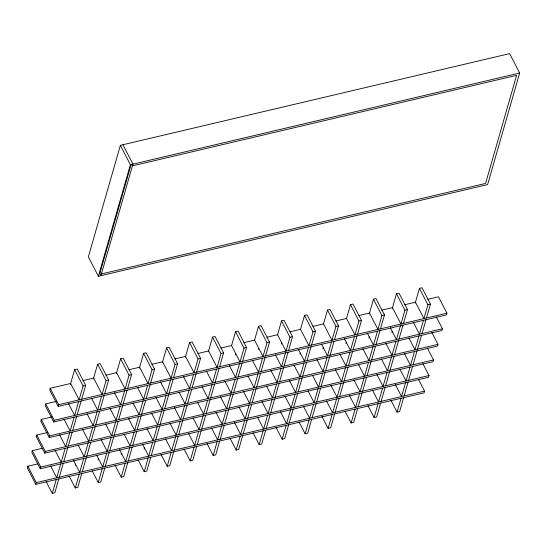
<?xml version="1.0" encoding="UTF-8"?>
<svg xmlns="http://www.w3.org/2000/svg" width="547" height="547" viewBox="0 0 547 547"><rect width="100%" height="100%" fill="white"/><g stroke="black" fill="none" stroke-linecap="round" stroke-linejoin="round"><path stroke-width="0.82" d="M37.654 463.924L27.849 466.235L27.35 467.965L35.808 484.348L424.055 392.862L424.547 391.132L418.4 379.215M42.133 448.335L32.321 450.646L31.822 452.376L40.28 468.758L428.527 377.273L429.026 375.543L422.872 363.625M47.418 432.554L36.793 435.056L36.3 436.786L44.751 453.169L432.998 361.683L433.498 359.953L427.344 348.036M51.897 416.964L41.271 419.467L40.772 421.197L49.23 437.579L437.477 346.094L437.969 344.364L431.822 332.453M56.368 401.375L45.743 403.877L45.244 405.607L53.702 421.99L441.949 330.511L442.448 328.774L436.294 316.863M81.66 399.255L85.64 385.396L77.182 369.013L74.631 369.615L83.082 385.997L79.11 399.857L70.652 383.474L50.215 388.288L49.722 390.018L58.173 406.4L446.42 314.922L446.92 313.185L438.462 296.802L427.836 299.305M120.367 145.338L88.354 256.885L98.371 276.283L487.637 184.558L519.65 73.011L509.64 53.613L120.367 145.338L130.384 164.736L98.371 276.283M35.808 484.348L36.3 482.618L27.849 466.235M40.28 468.758L40.779 467.029L32.321 450.646M44.751 453.169L45.251 451.439L36.793 435.056M49.23 437.579L49.722 435.85L41.271 419.467M53.702 421.99L54.201 420.26L45.743 403.877M58.173 406.4L58.673 404.671L50.215 388.288M131.095 164.531L100.306 271.791L101.421 273.951L485.579 183.43L516.6 75.342L132.442 165.864L131.697 164.428M70.392 384.37L74.631 369.615M58.796 478.933L54.816 492.785L52.266 493.387L56.238 479.534M60.717 463.945L56.738 477.798L50.584 465.887M65.189 448.355L61.209 462.208L55.062 450.297M69.66 432.766L65.688 446.625L59.534 434.708M74.139 417.176L70.16 431.036L64.006 419.118M78.611 401.587L74.631 415.447L68.484 403.529M59.288 477.196L63.267 463.343M63.767 461.606L67.739 447.754M68.238 446.024L72.218 432.164M72.71 430.434L76.689 416.575M77.189 414.845L81.161 400.985M93.38 378.955L97.619 364.199L100.169 363.598L108.627 379.98L104.648 393.84M75.165 465.347L75.5 464.191M81.783 473.511L77.804 487.37L75.254 487.972L79.226 474.119M83.705 458.53L79.725 472.382L73.578 460.471M88.176 442.94L84.197 456.793L78.05 444.882M92.648 427.351L88.676 441.203L82.522 429.292M97.127 411.761L93.147 425.614L87 413.703M101.598 396.172L97.619 410.031L91.472 398.113M97.619 364.199L106.07 380.582L102.098 394.442L93.64 378.059L83.014 380.562M82.282 471.781L86.255 457.928M86.754 456.191L90.734 442.338M91.226 440.602L95.205 426.749M95.704 425.012L99.677 411.159M100.176 409.423L104.156 395.57M116.367 373.539L120.607 358.784L123.157 358.182L131.615 374.565L127.636 388.418M98.152 459.931L98.487 458.776M104.771 468.095L100.792 481.955L98.241 482.557L102.214 468.697M106.692 453.107L102.713 466.967L96.566 455.049M111.164 437.518L107.185 451.378L101.038 439.46M115.636 421.935L111.663 435.788L105.509 423.877M120.114 406.346L116.135 420.199L109.988 408.288M124.586 390.756L120.607 404.609L114.46 392.698M120.607 358.784L129.058 375.167L125.085 389.02L116.627 372.637L106.002 375.146M105.27 466.365L109.243 452.506M109.742 450.776L113.721 436.916M114.214 435.186L118.193 421.334M118.692 419.597L122.665 405.744M123.164 404.007L127.143 390.155M139.355 368.124L143.594 353.369L146.145 352.76L154.603 369.15L150.623 383.003M121.14 454.516L121.475 453.36M127.759 462.68L123.779 476.54L121.229 477.141L125.201 463.282M129.68 447.692L125.701 461.552L119.554 449.634M134.152 432.103L130.172 445.962L124.025 434.044M138.623 416.513L134.651 430.373L128.497 418.455M143.102 400.924L139.123 414.783L132.976 402.865M147.574 385.334L143.594 399.194L137.447 387.276M143.594 353.369L152.045 369.751L148.073 383.604L139.615 367.222L128.989 369.724M128.258 460.95L132.23 447.09M132.73 445.361L136.709 431.501M137.201 429.771L141.181 415.911M141.68 414.182L145.652 400.322M146.152 398.592L150.131 384.732M162.343 362.702L166.582 347.947L169.132 347.345L177.59 363.728L173.611 377.587M144.128 449.094L144.463 447.945M150.746 457.265L146.767 471.117L144.217 471.719L148.196 457.866M152.668 442.277L148.688 456.136L142.541 444.219M157.139 426.687L153.167 440.547L147.013 428.629M161.618 411.098L157.639 424.957L151.485 413.04M166.09 395.508L162.11 409.368L155.963 397.45M170.561 379.919L166.589 393.778L160.435 381.861M166.582 347.947L175.04 364.329L171.061 378.189L162.603 361.806L151.977 364.309M151.245 455.535L155.218 441.675M155.717 439.945L159.697 426.086M160.189 424.356L164.168 410.496M164.668 408.766L168.64 394.907M169.139 393.177L173.119 379.317M185.337 357.287L189.57 342.531L192.12 341.93L200.578 358.312L196.605 372.172M173.734 451.849L169.761 465.702L167.204 466.304L171.184 452.451M175.655 436.862L171.676 450.714L165.529 438.803M180.127 421.272L176.155 435.125L170.001 423.214M184.606 405.683L180.626 419.535L174.479 407.624M189.077 390.093L185.098 403.953L178.951 392.035M193.549 374.504L189.577 388.363L183.423 376.445M189.57 342.531L198.028 358.914L194.048 372.774L185.59 356.391L174.965 358.894M174.233 450.113L178.213 436.26M178.705 434.523L182.684 420.67M183.183 418.934L187.156 405.081M187.655 403.351L191.635 389.491M192.127 387.761L196.106 373.902M208.557 351.051L212.557 337.116L215.115 336.514L223.566 352.897L219.593 366.75M196.722 446.427L192.749 460.287L190.192 460.889L194.171 447.029M198.643 431.439L194.664 445.299L188.517 433.388M203.115 415.857L199.142 429.71L192.988 417.799M207.593 400.267L203.614 414.12L197.467 402.209M212.065 384.678L208.086 398.531L201.939 386.62M216.537 369.088L212.564 382.941L206.41 371.03M212.557 337.116L221.015 353.499L217.036 367.352L208.578 350.969L197.952 353.478M197.221 444.697L201.2 430.838M201.693 429.108L205.672 415.255M206.171 413.518L210.144 399.666M210.643 397.929L214.622 384.076M215.115 382.339L219.094 368.487M231.545 345.636L235.545 331.701L238.102 331.099L246.553 347.482L242.581 361.335M235.463 354.9L235.798 353.745M219.709 441.012L215.737 454.872L213.18 455.473L217.159 441.614M221.631 426.024L217.651 439.884L211.504 427.966M226.102 410.435L222.13 424.294L215.976 412.376M230.581 394.845L226.602 408.705L220.455 396.787M235.053 379.262L231.073 393.115L224.926 381.204M239.524 363.673L235.552 377.526L229.398 365.615M235.545 331.701L244.003 348.083L240.024 361.936L231.566 345.554L220.94 348.056M220.209 439.282L224.188 425.422M224.68 423.693L228.66 409.833M229.159 408.103L233.131 394.243M233.631 392.514L237.61 378.654M238.102 376.924L242.082 363.071M254.533 340.22L258.533 326.279L261.09 325.677L269.541 342.06L265.568 355.919M258.451 349.485L258.786 348.33M242.697 435.597L238.724 449.456L236.167 450.058L240.147 436.198M244.618 420.609L240.646 434.468L234.492 422.551M249.097 405.019L245.118 418.879L238.964 406.961M253.569 389.43L249.589 403.289L243.442 391.372M258.04 373.84L254.068 387.7L247.914 375.782M262.519 358.251L258.54 372.11L252.386 360.193M258.533 326.279L266.991 342.661L263.011 356.521L254.56 340.138L243.935 342.641M243.196 433.867L247.176 420.007M247.668 418.277L251.647 404.418M252.146 402.688L256.119 388.828M256.618 387.098L260.598 373.239M261.09 371.509L265.069 357.649M277.52 334.798L281.52 320.863L284.078 320.262L292.529 336.644L288.556 350.504M281.438 344.07L281.773 342.914M265.692 430.181L261.712 444.034L259.155 444.636L263.134 430.783M267.606 415.194L263.633 429.046L257.48 417.135M272.085 399.604L268.105 413.464L261.958 401.546M276.556 384.015L272.577 397.874L266.43 385.956M281.028 368.425L277.055 382.285L270.902 370.367M285.507 352.836L281.527 366.695L275.38 354.777M281.52 320.863L289.978 337.246L285.999 351.106L277.548 334.723L266.922 337.225M266.184 428.445L270.163 414.592M270.662 412.855L274.635 399.002M275.134 397.272L279.107 383.413M279.606 381.683L283.585 367.823M284.084 366.093L288.057 352.234M300.508 329.383L304.508 315.448L307.065 314.846L315.523 331.229L311.544 345.089M299.954 354.237L300.289 353.088M288.679 424.766L284.7 438.619L282.143 439.22L286.122 425.368M290.594 409.778L286.621 423.631L280.467 411.72M295.072 394.189L291.093 408.041L284.946 396.131M299.544 378.599L295.565 392.452L289.418 380.541M304.016 363.01L300.043 376.862L293.889 364.952M308.494 347.42L304.515 361.28L298.368 349.362M304.508 315.448L312.966 331.831L308.987 345.69L300.535 329.308L289.91 331.81M289.172 423.029L293.151 409.177M293.65 407.44L297.623 393.587M298.122 391.85L302.101 377.998M302.594 376.261L306.573 362.408M307.072 360.671L311.045 346.819M327.496 310.033L335.954 326.415L331.974 340.268L323.523 323.886L327.496 310.033L330.053 309.431L338.511 325.814L334.532 339.666M322.942 348.822L323.277 347.666M311.667 419.344L307.688 433.203L305.13 433.805L309.11 419.946M313.581 404.356L309.609 418.216L303.455 406.298M318.06 388.767L314.081 402.626L307.934 390.715M322.532 373.184L318.552 387.037L312.788 375.864M327.003 357.594L323.031 371.447L316.877 359.536M331.482 342.005L327.503 355.858L321.356 343.947M312.159 417.614L316.139 403.754M316.638 402.024L320.61 388.165M321.11 386.435L325.089 372.582M325.581 370.845L329.561 356.993M330.06 355.256L334.032 341.403M346.49 318.552L350.483 304.617L353.041 304.016L361.499 320.398L357.519 334.251M345.93 343.407L346.265 342.251M334.655 413.929L330.675 427.788L328.125 428.39L332.097 414.53M336.576 398.941L332.597 412.8L326.443 400.883M341.048 383.351L337.068 397.211L330.921 385.293M345.519 367.762L341.547 381.621L335.393 369.704M349.998 352.172L346.019 366.032L339.865 354.114M354.47 336.583L350.49 350.442L344.343 338.531M350.483 304.617L358.941 321L354.969 334.853L346.511 318.47L335.885 320.973M335.147 412.199L339.126 398.339M339.625 396.609L343.598 382.75M344.097 381.02L348.077 367.16M348.569 365.43L352.548 351.571M353.047 349.841L357.02 335.981M369.239 313.951L373.478 299.195L376.028 298.594L384.486 314.976L380.507 328.836M368.917 337.991L369.252 336.836M357.642 408.513L353.663 422.366L351.112 422.968L355.085 409.115M359.564 393.525L355.584 407.385L349.437 395.467M364.035 377.936L360.056 391.796L353.909 379.878M368.507 362.346L364.534 376.206L358.381 364.288M372.986 346.757L369.006 360.617L362.859 348.699M377.457 331.167L373.478 345.027L367.331 333.109M373.478 299.195L381.929 315.578L377.956 329.438L369.498 313.055L358.873 315.557M358.141 406.783L362.114 392.924M362.613 391.194L366.586 377.334M367.085 375.604L371.064 361.745M371.563 360.015L375.536 346.155M376.035 344.425L380.008 330.566M392.226 308.535L396.466 293.78L399.016 293.178L407.474 309.561L403.495 323.421M391.912 332.576L392.24 331.42M380.63 403.098L376.651 416.951L374.1 417.552L378.073 403.7M382.551 388.11L378.572 401.963L372.425 390.052M387.023 372.521L383.044 386.373L376.897 374.463M391.495 356.931L387.522 370.784L381.368 358.873M395.973 341.342L391.994 355.201L385.847 343.284M400.445 325.752L396.466 339.612L390.319 327.694M396.466 293.78L404.917 310.163L400.944 324.022L392.486 307.64L381.861 310.142M381.129 401.361L385.102 387.508M385.601 385.772L389.58 371.919M390.073 370.182L394.052 356.329M394.551 354.6L398.524 340.74M399.023 339.01L403.002 325.15M415.214 303.12L419.453 288.365L422.004 287.763L430.462 304.146L426.482 317.998M403.618 397.676L399.638 411.535L397.088 412.137L401.06 398.278M405.539 382.695L401.56 396.548L395.413 384.637M410.011 367.105L406.031 380.958L399.884 369.047M414.482 351.516L410.51 365.369L404.356 353.458M418.961 335.926L414.982 349.779L408.835 337.868M423.433 320.337L419.453 334.19L413.306 322.279M419.453 288.365L427.904 304.747L423.932 318.607L415.474 302.217L404.848 304.727M404.117 395.946L408.089 382.086M408.588 380.356L412.568 366.504M413.06 364.767L417.04 350.914M417.539 349.177L421.511 335.325M422.011 333.588L425.99 319.735M130.384 164.736L519.65 73.011M312.898 326.395L323.523 323.886M83.082 385.997L85.64 385.396M106.07 380.582L108.627 379.98M129.058 375.167L131.615 374.565M152.045 369.751L154.603 369.15M175.04 364.329L177.59 363.728M198.028 358.914L200.578 358.312M221.015 353.499L223.566 352.897M244.003 348.083L246.553 347.482M266.991 342.661L269.541 342.06M289.978 337.246L292.529 336.644M312.966 331.831L315.523 331.229M335.954 326.415L338.511 325.814M358.941 321L361.499 320.398M381.929 315.578L384.486 314.976M404.917 310.163L407.474 309.561M427.904 304.747L430.462 304.146M58.673 404.671L446.92 313.185M54.201 420.26L442.448 328.774M49.722 435.85L437.969 344.364M45.251 451.439L433.498 359.953M40.779 467.029L429.026 375.543M36.3 482.618L424.547 391.132M390.934 400.219L397.088 412.137M367.946 405.642L374.1 417.552M344.959 411.057L351.112 422.968M321.971 416.472L328.125 428.39M298.983 421.887L305.13 433.805M275.996 427.31L282.143 439.22M122.925 144.736L132.935 164.134L100.921 275.681L99.383 272.7M253.008 432.725L259.155 444.636M230.02 438.14L236.167 450.058M207.033 443.555L213.18 455.473M184.045 448.971L190.192 460.889M161.057 454.393L167.204 466.304M138.063 459.808L144.217 471.719M115.075 465.223L121.229 477.141M92.087 470.639L98.241 482.557M69.1 476.061L75.254 487.972M46.112 481.476L52.266 493.387"/></g></svg>
